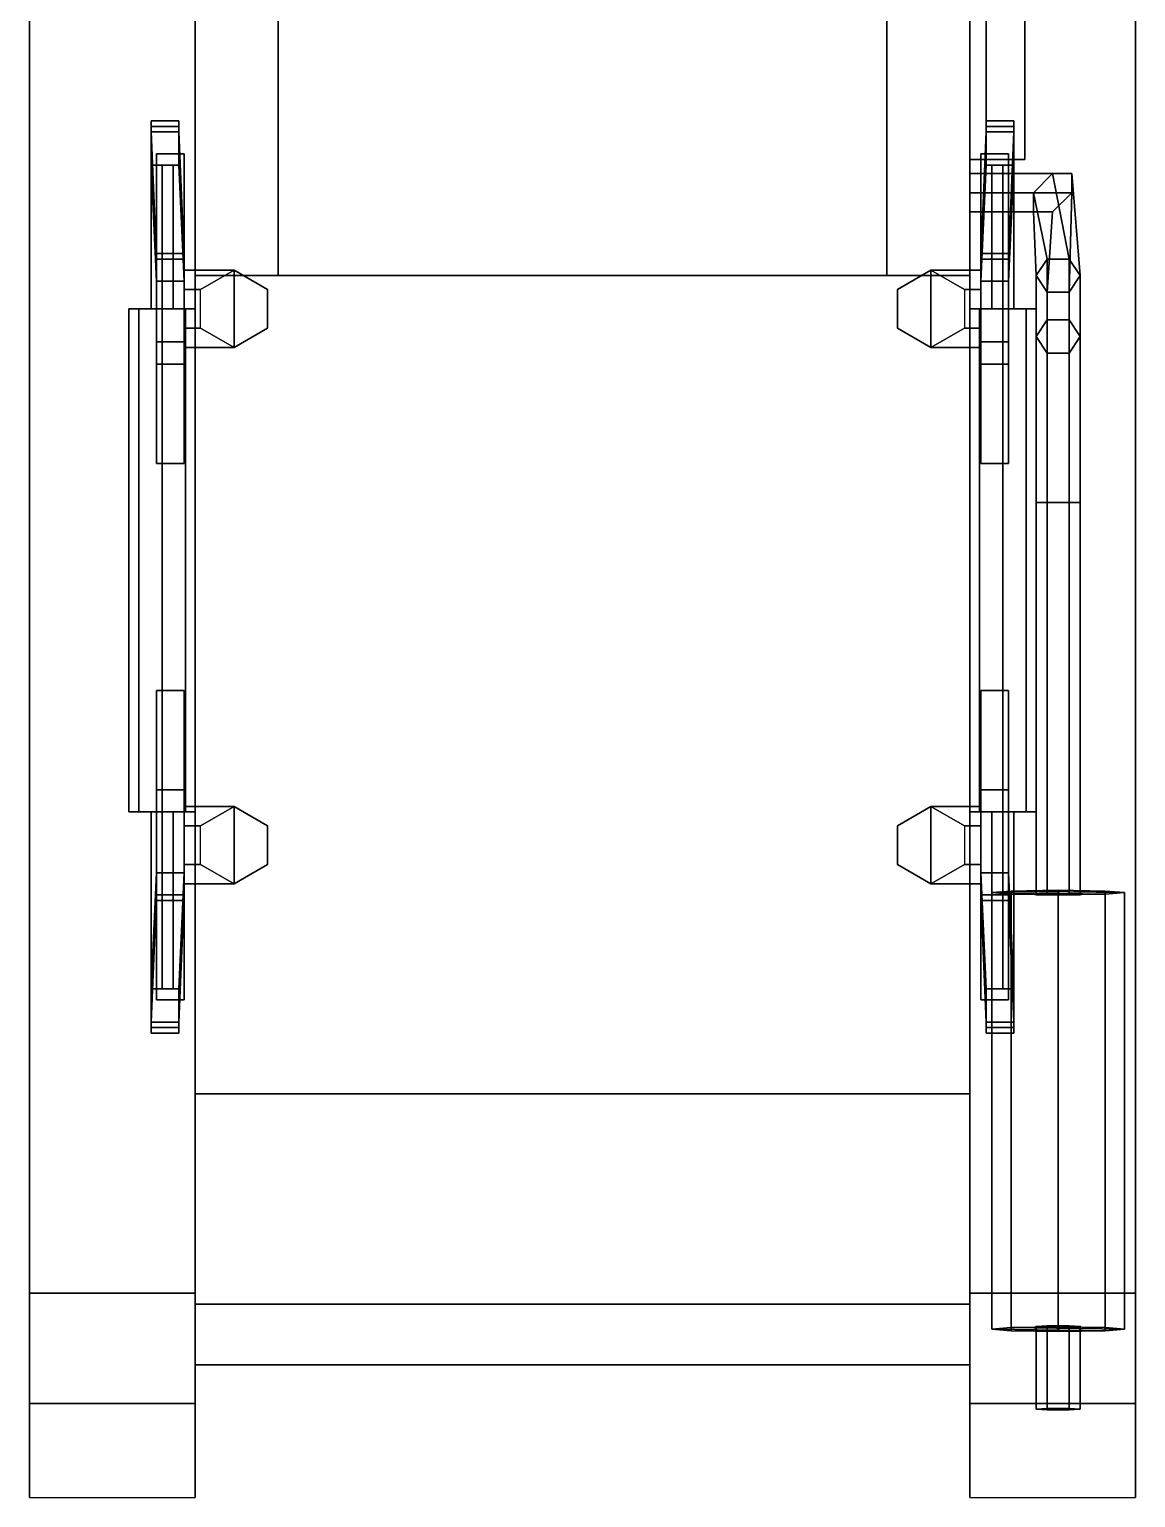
# Model space of a CAD drawing. Extents: x -1 to 1, y -2.73 to 2.73.
# Drawn here: x -1 to 1, y -2.73 to -0.075 of the extents above; entities that cross this region are included whole.
import ezdxf

# ---------------------------------------------------------------- set-up
doc = ezdxf.new("R2010")
doc.units = 0
doc.layers.get('0').update_dxf_attribs({"linetype": 'CONTINUOUS'})

msp = doc.modelspace()

# ---------------------------------------------------------------- linework, layer by layer
for points in [[(-0.7, 2.57, 0.87), (-0.7, -2.49, 0.72), (-0.7, -2.49, 1.11), (-0.7, 2.61, 1.11)], [(0.7, -2.49, 1.11), (0.7, -2.49, 0.72), (0.7, 2.57, 0.87), (0.7, 2.61, 1.11)], [(-0.7, 1.91, 0.49), (-0.7, -2, 0.49), (-0.7, -2.49, 0.72), (-0.7, 2.57, 0.87)], [(0.7, -2.49, 0.72), (0.7, -2, 0.49), (0.7, 1.91, 0.49), (0.7, 2.57, 0.87)], [(-1, 2.49, 1.27), (-1, -2.36, 1.12), (-1, -2.36, 1.17), (-1, 2.49, 1.32)], [(-1, 2.49, 1.32), (-1, -2.36, 1.17), (-0.7, -2.36, 1.17), (-0.7, 2.49, 1.32)], [(0.7, 2.49, 1.32), (0.7, -2.36, 1.17), (1, -2.36, 1.17), (1, 2.49, 1.32)], [(1, 2.49, 1.32), (1, -2.36, 1.17), (1, -2.36, 1.12), (1, 2.49, 1.27)], [(0.7, 1.91, 0.49), (0.7, -2, 0.49), (-0.7, -2, 0.49), (-0.7, 1.91, 0.49)], [(-0.7, 1.05, 1.11), (-0.7, -0.52, 1.11), (-0.7, -0.52, 2.07), (-0.7, 0.92, 2.07)], [(0.7, 0.78, 1.27), (0.7, -0.31, 1.27), (0.7, -0.52, 1.11), (0.7, 1.05, 1.11)], [(-0.7, 0.92, 2.07), (-0.7, -0.52, 2.07), (-0.55, -0.52, 2.1), (-0.55, 0.92, 2.1)], [(-0.55, 0.92, 2.1), (-0.55, -0.52, 2.1), (0.55, -0.52, 2.1), (0.55, 0.92, 2.1)], [(0.55, 0.92, 2.1), (0.55, -0.52, 2.1), (0.7, -0.52, 2.07), (0.7, 0.92, 2.07)], [(0.7, -0.52, 2.07), (0.7, -0.31, 1.8), (0.7, 0.78, 1.8), (0.7, 0.92, 2.07)], [(0.8, 0.78, 1.27), (0.8, -0.31, 1.27), (0.7, -0.31, 1.27), (0.7, 0.78, 1.27)], [(0.7, 0.78, 1.8), (0.7, -0.31, 1.8), (0.73, -0.31, 1.8), (0.73, 0.78, 1.8)], [(0.73, -0.31, 1.8), (0.8, -0.31, 1.44), (0.8, 0.78, 1.44), (0.73, 0.78, 1.8)], [(0.8, -0.31, 1.44), (0.8, -0.31, 1.27), (0.8, 0.78, 1.27), (0.8, 0.78, 1.44)], [(-0.73, -0.24, 0.78), (-0.73, -0.26, 0.7), (-0.78, -0.26, 0.7), (-0.78, -0.24, 0.78)], [(-0.78, -0.26, 0.7), (-0.78, -0.32, 0.7), (-0.78, -0.32, 0.81), (-0.78, -0.24, 0.78)], [(-0.73, -0.25, 0.81), (-0.73, -0.24, 0.78), (-0.78, -0.24, 0.78), (-0.78, -0.25, 0.81)], [(-0.78, -0.24, 0.78), (-0.78, -0.32, 0.81), (-0.78, -0.32, 0.81), (-0.78, -0.25, 0.81)], [(-0.78, -0.25, 0.81), (-0.78, -0.32, 0.81), (-0.73, -0.32, 0.81), (-0.73, -0.25, 0.81)], [(-0.77, -0.49, 0.49), (-0.77, -0.53, 0.51), (-0.78, -0.32, 0.7), (-0.78, -0.26, 0.7)], [(-0.73, -0.26, 0.7), (-0.72, -0.49, 0.49), (-0.77, -0.49, 0.49), (-0.78, -0.26, 0.7)], [(-0.73, -0.32, 0.81), (-0.73, -0.32, 0.7), (-0.73, -0.26, 0.7), (-0.73, -0.24, 0.78)], [(-0.73, -0.32, 0.81), (-0.73, -0.32, 0.81), (-0.73, -0.24, 0.78), (-0.73, -0.25, 0.81)], [(-0.73, -0.32, 0.7), (-0.72, -0.53, 0.51), (-0.72, -0.49, 0.49), (-0.73, -0.26, 0.7)], [(0.72, -0.49, 0.49), (0.72, -0.53, 0.51), (0.73, -0.32, 0.7), (0.73, -0.26, 0.7)], [(0.78, -0.26, 0.7), (0.77, -0.49, 0.49), (0.72, -0.49, 0.49), (0.73, -0.26, 0.7)], [(0.73, -0.26, 0.7), (0.73, -0.32, 0.7), (0.73, -0.32, 0.81), (0.73, -0.24, 0.78)], [(0.78, -0.24, 0.78), (0.78, -0.26, 0.7), (0.73, -0.26, 0.7), (0.73, -0.24, 0.78)], [(0.73, -0.24, 0.78), (0.73, -0.32, 0.81), (0.73, -0.32, 0.81), (0.73, -0.25, 0.81)], [(0.78, -0.25, 0.81), (0.78, -0.24, 0.78), (0.73, -0.24, 0.78), (0.73, -0.25, 0.81)], [(0.73, -0.25, 0.81), (0.73, -0.32, 0.81), (0.78, -0.32, 0.81), (0.78, -0.25, 0.81)], [(0.78, -0.32, 0.7), (0.77, -0.53, 0.51), (0.77, -0.49, 0.49), (0.78, -0.26, 0.7)], [(0.78, -0.32, 0.81), (0.78, -0.32, 0.7), (0.78, -0.26, 0.7), (0.78, -0.24, 0.78)], [(0.78, -0.32, 0.81), (0.78, -0.32, 0.81), (0.78, -0.24, 0.78), (0.78, -0.25, 0.81)], [(-0.77, -0.3, 0.27), (-0.77, -0.3, 0.21), (-0.77, -0.48, 0.28), (-0.77, -0.48, 0.42)], [(-0.72, -0.48, 0.42), (-0.72, -0.3, 0.27), (-0.77, -0.3, 0.27), (-0.77, -0.48, 0.42)], [(-0.72, -0.3, 0.27), (-0.72, -0.3, 0.21), (-0.77, -0.3, 0.21), (-0.77, -0.3, 0.27)], [(-0.77, -0.48, 0.28), (-0.77, -0.3, 0.21), (-0.72, -0.3, 0.21), (-0.72, -0.48, 0.28)], [(-0.72, -0.48, 0.28), (-0.72, -0.3, 0.21), (-0.72, -0.3, 0.27), (-0.72, -0.48, 0.42)], [(0.7, -0.31, 1.27), (0.7, -0.31, 1.27), (0.8, -0.31, 1.27), (0.8, -0.31, 1.44)], [(0.7, -0.31, 1.8), (0.7, -0.31, 1.27), (0.8, -0.31, 1.44), (0.73, -0.31, 1.8)], [(0.7, -0.52, 2.07), (0.7, -0.52, 1.11), (0.7, -0.31, 1.27), (0.7, -0.31, 1.8)], [(0.77, -0.48, 0.42), (0.77, -0.3, 0.27), (0.72, -0.3, 0.27), (0.72, -0.48, 0.42)], [(0.72, -0.3, 0.27), (0.72, -0.3, 0.21), (0.72, -0.48, 0.28), (0.72, -0.48, 0.42)], [(0.72, -0.48, 0.28), (0.72, -0.3, 0.21), (0.77, -0.3, 0.21), (0.77, -0.48, 0.28)], [(0.77, -0.3, 0.27), (0.77, -0.3, 0.21), (0.72, -0.3, 0.21), (0.72, -0.3, 0.27)], [(0.77, -0.48, 0.28), (0.77, -0.3, 0.21), (0.77, -0.3, 0.27), (0.77, -0.48, 0.42)], [(-0.78, -0.32, 0.7), (-0.77, -0.53, 0.51), (-0.72, -0.53, 0.51), (-0.73, -0.32, 0.7)], [(-0.76, -0.58, 0.76), (-0.78, -0.58, 0.78), (-0.78, -0.32, 0.78), (-0.76, -0.32, 0.76)], [(-0.78, -0.32, 0.81), (-0.78, -0.32, 0.7), (-0.73, -0.32, 0.7), (-0.73, -0.32, 0.81)], [(-0.78, -0.58, 0.78), (-0.76, -0.58, 0.8), (-0.76, -0.32, 0.8), (-0.78, -0.32, 0.78)], [(-0.74, -0.58, 0.78), (-0.76, -0.58, 0.76), (-0.76, -0.32, 0.76), (-0.74, -0.32, 0.78)], [(-0.76, -0.58, 0.8), (-0.74, -0.58, 0.78), (-0.74, -0.32, 0.78), (-0.76, -0.32, 0.8)], [(0.7, -0.3354, 1.95), (0.7, -0.3354, 1.99), (0.8846, -0.3354, 1.99), (0.85, -0.3354, 1.95)], [(0.7, -0.3354, 1.99), (0.7, -0.37, 2.01), (0.8846, -0.37, 2.01), (0.8846, -0.3354, 1.99)], [(0.7, -0.37, 1.93), (0.7, -0.3354, 1.95), (0.85, -0.3354, 1.95), (0.8154, -0.37, 1.93)], [(0.73, -0.32, 0.7), (0.72, -0.53, 0.51), (0.77, -0.53, 0.51), (0.78, -0.32, 0.7)], [(0.73, -0.32, 0.81), (0.73, -0.32, 0.7), (0.78, -0.32, 0.7), (0.78, -0.32, 0.81)], [(0.74, -0.32, 0.78), (0.76, -0.32, 0.76), (0.76, -0.58, 0.76), (0.74, -0.58, 0.78)], [(0.76, -0.32, 0.8), (0.74, -0.32, 0.78), (0.74, -0.58, 0.78), (0.76, -0.58, 0.8)], [(0.76, -0.32, 0.76), (0.78, -0.32, 0.78), (0.78, -0.58, 0.78), (0.76, -0.58, 0.76)], [(0.78, -0.32, 0.78), (0.76, -0.32, 0.8), (0.76, -0.58, 0.8), (0.78, -0.58, 0.78)], [(0.88, -0.49, 1.6332), (0.84, -0.49, 1.6332), (0.8154, -0.37, 1.93), (0.85, -0.3354, 1.95)], [(0.9, -0.52, 1.6505), (0.88, -0.49, 1.6332), (0.85, -0.3354, 1.95), (0.8846, -0.3354, 1.99)], [(0.88, -0.55, 1.6678), (0.9, -0.52, 1.6505), (0.8846, -0.3354, 1.99), (0.8846, -0.37, 2.01)], [(0.7, -0.37, 2.01), (0.7, -0.4046, 1.99), (0.85, -0.4046, 1.99), (0.8846, -0.37, 2.01)], [(0.7, -0.4046, 1.95), (0.7, -0.37, 1.93), (0.8154, -0.37, 1.93), (0.8154, -0.4046, 1.95)], [(0.84, -0.49, 1.6332), (0.82, -0.52, 1.6505), (0.8154, -0.4046, 1.95), (0.8154, -0.37, 1.93)], [(0.84, -0.55, 1.6678), (0.88, -0.55, 1.6678), (0.8846, -0.37, 2.01), (0.85, -0.4046, 1.99)], [(0.7, -0.4046, 1.99), (0.7, -0.4046, 1.95), (0.8154, -0.4046, 1.95), (0.85, -0.4046, 1.99)], [(0.82, -0.52, 1.6505), (0.84, -0.55, 1.6678), (0.85, -0.4046, 1.99), (0.8154, -0.4046, 1.95)], [(-0.77, -0.48, 0.28), (-0.77, -0.68, 0.28), (-0.77, -0.68, 0.42), (-0.77, -0.48, 0.42)], [(-0.72, -0.48, 0.28), (-0.72, -0.68, 0.28), (-0.77, -0.68, 0.28), (-0.77, -0.48, 0.28)], [(-0.77, -0.48, 0.42), (-0.77, -0.64, 0.42), (-0.77, -0.53, 0.51), (-0.77, -0.49, 0.49)], [(-0.72, -0.49, 0.49), (-0.72, -0.48, 0.42), (-0.77, -0.48, 0.42), (-0.77, -0.49, 0.49)], [(-0.72, -0.68, 0.42), (-0.72, -0.68, 0.28), (-0.72, -0.48, 0.28), (-0.72, -0.48, 0.42)], [(-0.72, -0.53, 0.51), (-0.72, -0.64, 0.42), (-0.72, -0.48, 0.42), (-0.72, -0.49, 0.49)], [(0.72, -0.48, 0.28), (0.72, -0.68, 0.28), (0.72, -0.68, 0.42), (0.72, -0.48, 0.42)], [(0.77, -0.48, 0.28), (0.77, -0.68, 0.28), (0.72, -0.68, 0.28), (0.72, -0.48, 0.28)], [(0.77, -0.49, 0.49), (0.77, -0.48, 0.42), (0.72, -0.48, 0.42), (0.72, -0.49, 0.49)], [(0.72, -0.48, 0.42), (0.72, -0.64, 0.42), (0.72, -0.53, 0.51), (0.72, -0.49, 0.49)], [(0.77, -0.68, 0.42), (0.77, -0.68, 0.28), (0.77, -0.48, 0.28), (0.77, -0.48, 0.42)], [(0.77, -0.53, 0.51), (0.77, -0.64, 0.42), (0.77, -0.48, 0.42), (0.77, -0.49, 0.49)], [(0.82, -0.52, 1.6505), (0.84, -0.49, 1.6332), (0.84, -0.6, 1.4427), (0.82, -0.63, 1.46)], [(0.84, -0.49, 1.6332), (0.88, -0.49, 1.6332), (0.88, -0.6, 1.4427), (0.84, -0.6, 1.4427)], [(0.88, -0.49, 1.6332), (0.9, -0.52, 1.6505), (0.9, -0.63, 1.46), (0.88, -0.6, 1.4427)], [(-0.77, -0.53, 0.51), (-0.77, -0.64, 0.42), (-0.72, -0.64, 0.42), (-0.72, -0.53, 0.51)], [(-0.6906, -0.545, 0.4106), (-0.63, -0.51, 0.35), (-0.72, -0.51, 0.35), (-0.72, -0.545, 0.4106)], [(-0.63, -0.51, 0.35), (-0.6906, -0.545, 0.2894), (-0.72, -0.545, 0.2894), (-0.72, -0.51, 0.35)], [(-0.7, -0.52, 1.11), (-0.7, -2.49, 1.11), (-0.7, -2.38, 1.4), (-0.7, -0.52, 1.4)], [(-0.7, -0.52, 1.4), (-0.7, -2.38, 1.4), (0.7, -2.38, 1.4), (0.7, -0.52, 1.4)], [(-0.55, -0.52, 2.1), (-0.7, -0.52, 2.07), (0.7, -0.52, 2.07), (0.55, -0.52, 2.1)], [(-0.7, -0.52, 2.07), (-0.7, -0.52, 1.4), (0.7, -0.52, 1.4), (0.7, -0.52, 2.07)], [(-0.6906, -0.545, 0.49), (-0.63, -0.51, 0.49), (-0.63, -0.51, 0.35), (-0.6906, -0.545, 0.41)], [(-0.63, -0.51, 0.35), (-0.63, -0.65, 0.35), (-0.6906, -0.615, 0.2894), (-0.6906, -0.545, 0.2894)], [(-0.63, -0.51, 0.49), (-0.5694, -0.545, 0.49), (-0.5694, -0.545, 0.4106), (-0.63, -0.51, 0.35)], [(-0.5694, -0.545, 0.4106), (-0.5694, -0.615, 0.4106), (-0.63, -0.65, 0.35), (-0.63, -0.51, 0.35)], [(0.5694, -0.545, 0.49), (0.63, -0.51, 0.49), (0.63, -0.51, 0.35), (0.5694, -0.545, 0.4106)], [(0.5694, -0.615, 0.4106), (0.5694, -0.545, 0.4106), (0.63, -0.51, 0.35), (0.63, -0.65, 0.35)], [(0.63, -0.51, 0.35), (0.6906, -0.545, 0.4106), (0.72, -0.545, 0.4106), (0.72, -0.51, 0.35)], [(0.63, -0.51, 0.49), (0.6906, -0.545, 0.49), (0.6906, -0.545, 0.41), (0.63, -0.51, 0.35)], [(0.63, -0.65, 0.35), (0.63, -0.51, 0.35), (0.6906, -0.545, 0.2894), (0.6906, -0.615, 0.2894)], [(0.6906, -0.545, 0.2894), (0.63, -0.51, 0.35), (0.72, -0.51, 0.35), (0.72, -0.545, 0.2894)], [(0.7, -2.38, 1.4), (0.7, -2.49, 1.11), (0.7, -0.52, 1.11), (0.7, -0.52, 1.4)], [(0.72, -0.53, 0.51), (0.72, -0.64, 0.42), (0.77, -0.64, 0.42), (0.77, -0.53, 0.51)], [(0.84, -0.55, 1.6678), (0.82, -0.52, 1.6505), (0.82, -0.63, 1.46), (0.84, -0.66, 1.4773)], [(0.9, -0.52, 1.6505), (0.88, -0.55, 1.6678), (0.88, -0.66, 1.4773), (0.9, -0.63, 1.46)], [(-0.5694, -0.545, 0.49), (-0.5694, -0.615, 0.49), (-0.5694, -0.615, 0.4106), (-0.5694, -0.545, 0.4106)], [(0.5694, -0.615, 0.49), (0.5694, -0.545, 0.49), (0.5694, -0.545, 0.4106), (0.5694, -0.615, 0.4106)], [(0.88, -0.55, 1.6678), (0.84, -0.55, 1.6678), (0.84, -0.66, 1.4773), (0.88, -0.66, 1.4773)], [(-0.82, -0.58, 0.78), (-0.8024, -0.58, 0.7376), (-0.8024, -1.49, 0.7376), (-0.82, -1.49, 0.78)], [(-0.7, -0.58, 0.78), (-0.8024, -0.58, 0.7376), (-0.82, -0.58, 0.78), (-0.7176, -0.58, 0.8224)], [(-0.8024, -0.58, 0.8224), (-0.82, -0.58, 0.78), (-0.82, -1.49, 0.78), (-0.8024, -1.49, 0.8224)], [(-0.7176, -0.58, 0.8224), (-0.82, -0.58, 0.78), (-0.8024, -0.58, 0.8224), (-0.76, -0.58, 0.84)], [(-0.7176, -0.58, 0.7376), (-0.76, -0.58, 0.72), (-0.8024, -0.58, 0.7376), (-0.7, -0.58, 0.78)], [(-0.8024, -0.58, 0.7376), (-0.76, -0.58, 0.72), (-0.76, -1.49, 0.72), (-0.8024, -1.49, 0.7376)], [(-0.76, -0.58, 0.84), (-0.8024, -0.58, 0.8224), (-0.8024, -1.49, 0.8224), (-0.76, -1.49, 0.84)], [(-0.76, -0.58, 0.72), (-0.7176, -0.58, 0.7376), (-0.7176, -1.49, 0.7376), (-0.76, -1.49, 0.72)], [(-0.7176, -0.58, 0.8224), (-0.76, -0.58, 0.84), (-0.76, -1.49, 0.84), (-0.7176, -1.49, 0.8224)], [(-0.7176, -0.58, 0.7376), (-0.7, -0.58, 0.78), (-0.7, -1.49, 0.78), (-0.7176, -1.49, 0.7376)], [(-0.7, -0.58, 0.78), (-0.7176, -0.58, 0.8224), (-0.7176, -1.49, 0.8224), (-0.7, -1.49, 0.78)], [(0.82, -0.58, 0.78), (0.7176, -0.58, 0.7376), (0.7, -0.58, 0.78), (0.8024, -0.58, 0.8224)], [(0.7176, -1.49, 0.7376), (0.7, -1.49, 0.78), (0.7, -0.58, 0.78), (0.7176, -0.58, 0.7376)], [(0.8024, -0.58, 0.8224), (0.7, -0.58, 0.78), (0.7176, -0.58, 0.8224), (0.76, -0.58, 0.84)], [(0.7, -1.49, 0.78), (0.7176, -1.49, 0.8224), (0.7176, -0.58, 0.8224), (0.7, -0.58, 0.78)], [(0.8024, -0.58, 0.7376), (0.76, -0.58, 0.72), (0.7176, -0.58, 0.7376), (0.82, -0.58, 0.78)], [(0.76, -1.49, 0.72), (0.7176, -1.49, 0.7376), (0.7176, -0.58, 0.7376), (0.76, -0.58, 0.72)], [(0.7176, -1.49, 0.8224), (0.76, -1.49, 0.84), (0.76, -0.58, 0.84), (0.7176, -0.58, 0.8224)], [(0.8024, -1.49, 0.7376), (0.76, -1.49, 0.72), (0.76, -0.58, 0.72), (0.8024, -0.58, 0.7376)], [(0.76, -1.49, 0.84), (0.8024, -1.49, 0.8224), (0.8024, -0.58, 0.8224), (0.76, -0.58, 0.84)], [(0.82, -1.49, 0.78), (0.8024, -1.49, 0.7376), (0.8024, -0.58, 0.7376), (0.82, -0.58, 0.78)], [(0.8024, -1.49, 0.8224), (0.82, -1.49, 0.78), (0.82, -0.58, 0.78), (0.8024, -0.58, 0.8224)], [(0.82, -0.63, 1.46), (0.84, -0.6, 1.4427), (0.84, -0.93, 1.3554), (0.82, -0.93, 1.39)], [(0.84, -0.6, 1.4427), (0.88, -0.6, 1.4427), (0.88, -0.93, 1.3554), (0.84, -0.93, 1.3554)], [(0.88, -0.6, 1.4427), (0.9, -0.63, 1.46), (0.9, -0.93, 1.39), (0.88, -0.93, 1.3554)], [(-0.63, -0.65, 0.35), (-0.6906, -0.615, 0.4106), (-0.72, -0.615, 0.4106), (-0.72, -0.65, 0.35)], [(-0.6906, -0.615, 0.2894), (-0.63, -0.65, 0.35), (-0.72, -0.65, 0.35), (-0.72, -0.615, 0.2894)], [(-0.63, -0.65, 0.49), (-0.6906, -0.615, 0.49), (-0.6906, -0.615, 0.41), (-0.63, -0.65, 0.35)], [(-0.5694, -0.615, 0.49), (-0.63, -0.65, 0.49), (-0.63, -0.65, 0.35), (-0.5694, -0.615, 0.4106)], [(0.63, -0.65, 0.49), (0.5694, -0.615, 0.49), (0.5694, -0.615, 0.4106), (0.63, -0.65, 0.35)], [(0.6906, -0.615, 0.4106), (0.63, -0.65, 0.35), (0.72, -0.65, 0.35), (0.72, -0.615, 0.4106)], [(0.6906, -0.615, 0.49), (0.63, -0.65, 0.49), (0.63, -0.65, 0.35), (0.6906, -0.615, 0.41)], [(0.63, -0.65, 0.35), (0.6906, -0.615, 0.2894), (0.72, -0.615, 0.2894), (0.72, -0.65, 0.35)], [(0.84, -0.66, 1.4773), (0.82, -0.63, 1.46), (0.82, -0.93, 1.39), (0.84, -0.93, 1.4246)], [(0.9, -0.63, 1.46), (0.88, -0.66, 1.4773), (0.88, -0.93, 1.4246), (0.9, -0.93, 1.39)], [(-0.77, -0.64, 0.42), (-0.77, -0.68, 0.42), (-0.72, -0.68, 0.42), (-0.72, -0.64, 0.42)], [(0.72, -0.64, 0.42), (0.72, -0.68, 0.42), (0.77, -0.68, 0.42), (0.77, -0.64, 0.42)], [(0.88, -0.66, 1.4773), (0.84, -0.66, 1.4773), (0.84, -0.93, 1.4246), (0.88, -0.93, 1.4246)], [(-0.77, -0.68, 0.42), (-0.77, -0.86, 0.27), (-0.72, -0.86, 0.27), (-0.72, -0.68, 0.42)], [(-0.77, -0.68, 0.28), (-0.77, -0.86, 0.21), (-0.77, -0.86, 0.27), (-0.77, -0.68, 0.42)], [(-0.72, -0.68, 0.28), (-0.72, -0.86, 0.21), (-0.77, -0.86, 0.21), (-0.77, -0.68, 0.28)], [(-0.72, -0.86, 0.27), (-0.72, -0.86, 0.21), (-0.72, -0.68, 0.28), (-0.72, -0.68, 0.42)], [(0.72, -0.68, 0.28), (0.72, -0.86, 0.21), (0.72, -0.86, 0.27), (0.72, -0.68, 0.42)], [(0.72, -0.68, 0.42), (0.72, -0.86, 0.27), (0.77, -0.86, 0.27), (0.77, -0.68, 0.42)], [(0.77, -0.68, 0.28), (0.77, -0.86, 0.21), (0.72, -0.86, 0.21), (0.72, -0.68, 0.28)], [(0.77, -0.86, 0.27), (0.77, -0.86, 0.21), (0.77, -0.68, 0.28), (0.77, -0.68, 0.42)], [(-0.77, -0.86, 0.27), (-0.77, -0.86, 0.21), (-0.72, -0.86, 0.21), (-0.72, -0.86, 0.27)], [(0.72, -0.86, 0.27), (0.72, -0.86, 0.21), (0.77, -0.86, 0.21), (0.77, -0.86, 0.27)], [(0.84, -0.93, 1.4246), (0.82, -0.93, 1.39), (0.82, -1.64, 1.39), (0.84, -1.64, 1.4246)], [(0.82, -0.93, 1.39), (0.84, -0.93, 1.3554), (0.84, -1.64, 1.3554), (0.82, -1.64, 1.39)], [(0.88, -0.93, 1.4246), (0.84, -0.93, 1.4246), (0.84, -1.64, 1.4246), (0.88, -1.64, 1.4246)], [(0.84, -0.93, 1.3554), (0.88, -0.93, 1.3554), (0.88, -1.64, 1.3554), (0.84, -1.64, 1.3554)], [(0.9, -0.93, 1.39), (0.88, -0.93, 1.4246), (0.88, -1.64, 1.4246), (0.9, -1.64, 1.39)], [(0.88, -0.93, 1.3554), (0.9, -0.93, 1.39), (0.9, -1.64, 1.39), (0.88, -1.64, 1.3554)], [(-0.77, -1.27, 0.27), (-0.77, -1.27, 0.21), (-0.77, -1.45, 0.28), (-0.77, -1.45, 0.42)], [(-0.72, -1.45, 0.42), (-0.72, -1.27, 0.27), (-0.77, -1.27, 0.27), (-0.77, -1.45, 0.42)], [(-0.72, -1.27, 0.27), (-0.72, -1.27, 0.21), (-0.77, -1.27, 0.21), (-0.77, -1.27, 0.27)], [(-0.77, -1.45, 0.28), (-0.77, -1.27, 0.21), (-0.72, -1.27, 0.21), (-0.72, -1.45, 0.28)], [(-0.72, -1.45, 0.28), (-0.72, -1.27, 0.21), (-0.72, -1.27, 0.27), (-0.72, -1.45, 0.42)], [(0.77, -1.45, 0.42), (0.77, -1.27, 0.27), (0.72, -1.27, 0.27), (0.72, -1.45, 0.42)], [(0.72, -1.27, 0.27), (0.72, -1.27, 0.21), (0.72, -1.45, 0.28), (0.72, -1.45, 0.42)], [(0.72, -1.45, 0.28), (0.72, -1.27, 0.21), (0.77, -1.27, 0.21), (0.77, -1.45, 0.28)], [(0.77, -1.27, 0.27), (0.77, -1.27, 0.21), (0.72, -1.27, 0.21), (0.72, -1.27, 0.27)], [(0.77, -1.45, 0.28), (0.77, -1.27, 0.21), (0.77, -1.27, 0.27), (0.77, -1.45, 0.42)], [(-0.77, -1.45, 0.42), (-0.77, -1.45, 0.28), (-0.77, -1.65, 0.28), (-0.77, -1.65, 0.42)], [(-0.77, -1.65, 0.28), (-0.77, -1.45, 0.28), (-0.72, -1.45, 0.28), (-0.72, -1.65, 0.28)], [(-0.72, -1.49, 0.42), (-0.72, -1.45, 0.42), (-0.77, -1.45, 0.42), (-0.77, -1.49, 0.42)], [(-0.72, -1.65, 0.28), (-0.72, -1.45, 0.28), (-0.72, -1.45, 0.42), (-0.72, -1.65, 0.42)], [(0.72, -1.45, 0.42), (0.72, -1.45, 0.28), (0.72, -1.65, 0.28), (0.72, -1.65, 0.42)], [(0.72, -1.65, 0.28), (0.72, -1.45, 0.28), (0.77, -1.45, 0.28), (0.77, -1.65, 0.28)], [(0.77, -1.49, 0.42), (0.77, -1.45, 0.42), (0.72, -1.45, 0.42), (0.72, -1.49, 0.42)], [(0.77, -1.65, 0.28), (0.77, -1.45, 0.28), (0.77, -1.45, 0.42), (0.77, -1.65, 0.42)], [(-0.6906, -1.515, 0.4106), (-0.63, -1.48, 0.35), (-0.72, -1.48, 0.35), (-0.72, -1.515, 0.4106)], [(-0.63, -1.48, 0.35), (-0.6906, -1.515, 0.2894), (-0.72, -1.515, 0.2894), (-0.72, -1.48, 0.35)], [(-0.6906, -1.515, 0.49), (-0.63, -1.48, 0.49), (-0.63, -1.48, 0.35), (-0.6906, -1.515, 0.41)], [(-0.63, -1.48, 0.35), (-0.63, -1.62, 0.35), (-0.6906, -1.585, 0.2894), (-0.6906, -1.515, 0.2894)], [(-0.5694, -1.515, 0.4106), (-0.5694, -1.585, 0.4106), (-0.63, -1.62, 0.35), (-0.63, -1.48, 0.35)], [(-0.63, -1.48, 0.49), (-0.5694, -1.515, 0.49), (-0.5694, -1.515, 0.4106), (-0.63, -1.48, 0.35)], [(0.5694, -1.585, 0.4106), (0.5694, -1.515, 0.4106), (0.63, -1.48, 0.35), (0.63, -1.62, 0.35)], [(0.5694, -1.515, 0.49), (0.63, -1.48, 0.49), (0.63, -1.48, 0.35), (0.5694, -1.515, 0.4106)], [(0.63, -1.48, 0.49), (0.6906, -1.515, 0.49), (0.6906, -1.515, 0.41), (0.63, -1.48, 0.35)], [(0.63, -1.48, 0.35), (0.6906, -1.515, 0.4106), (0.72, -1.515, 0.4106), (0.72, -1.48, 0.35)], [(0.63, -1.62, 0.35), (0.63, -1.48, 0.35), (0.6906, -1.515, 0.2894), (0.6906, -1.585, 0.2894)], [(0.6906, -1.515, 0.2894), (0.63, -1.48, 0.35), (0.72, -1.48, 0.35), (0.72, -1.515, 0.2894)], [(-0.8024, -1.49, 0.7376), (-0.76, -1.49, 0.72), (-0.7176, -1.49, 0.7376), (-0.82, -1.49, 0.78)], [(-0.82, -1.49, 0.78), (-0.7176, -1.49, 0.7376), (-0.7, -1.49, 0.78), (-0.8024, -1.49, 0.8224)], [(-0.8024, -1.49, 0.8224), (-0.7, -1.49, 0.78), (-0.7176, -1.49, 0.8224), (-0.76, -1.49, 0.84)], [(-0.78, -1.49, 0.78), (-0.76, -1.49, 0.76), (-0.76, -1.81, 0.76), (-0.78, -1.81, 0.78)], [(-0.76, -1.49, 0.8), (-0.78, -1.49, 0.78), (-0.78, -1.81, 0.78), (-0.76, -1.81, 0.8)], [(-0.72, -1.6, 0.51), (-0.72, -1.49, 0.42), (-0.77, -1.49, 0.42), (-0.77, -1.6, 0.51)], [(-0.77, -1.6, 0.51), (-0.77, -1.49, 0.42), (-0.77, -1.65, 0.42), (-0.77, -1.64, 0.49)], [(-0.76, -1.49, 0.76), (-0.74, -1.49, 0.78), (-0.74, -1.81, 0.78), (-0.76, -1.81, 0.76)], [(-0.74, -1.49, 0.78), (-0.76, -1.49, 0.8), (-0.76, -1.81, 0.8), (-0.74, -1.81, 0.78)], [(-0.72, -1.65, 0.42), (-0.72, -1.49, 0.42), (-0.72, -1.6, 0.51), (-0.72, -1.64, 0.49)], [(0.7176, -1.49, 0.7376), (0.76, -1.49, 0.72), (0.8024, -1.49, 0.7376), (0.7, -1.49, 0.78)], [(0.7, -1.49, 0.78), (0.8024, -1.49, 0.7376), (0.82, -1.49, 0.78), (0.7176, -1.49, 0.8224)], [(0.7176, -1.49, 0.8224), (0.82, -1.49, 0.78), (0.8024, -1.49, 0.8224), (0.76, -1.49, 0.84)], [(0.72, -1.6, 0.51), (0.72, -1.49, 0.42), (0.72, -1.65, 0.42), (0.72, -1.64, 0.49)], [(0.77, -1.6, 0.51), (0.77, -1.49, 0.42), (0.72, -1.49, 0.42), (0.72, -1.6, 0.51)], [(0.76, -1.81, 0.76), (0.74, -1.81, 0.78), (0.74, -1.49, 0.78), (0.76, -1.49, 0.76)], [(0.74, -1.81, 0.78), (0.76, -1.81, 0.8), (0.76, -1.49, 0.8), (0.74, -1.49, 0.78)], [(0.78, -1.81, 0.78), (0.76, -1.81, 0.76), (0.76, -1.49, 0.76), (0.78, -1.49, 0.78)], [(0.76, -1.81, 0.8), (0.78, -1.81, 0.78), (0.78, -1.49, 0.78), (0.76, -1.49, 0.8)], [(0.77, -1.65, 0.42), (0.77, -1.49, 0.42), (0.77, -1.6, 0.51), (0.77, -1.64, 0.49)], [(-0.5694, -1.515, 0.49), (-0.5694, -1.585, 0.49), (-0.5694, -1.585, 0.4106), (-0.5694, -1.515, 0.4106)], [(0.5694, -1.585, 0.49), (0.5694, -1.515, 0.49), (0.5694, -1.515, 0.4106), (0.5694, -1.585, 0.4106)], [(-0.63, -1.62, 0.35), (-0.6906, -1.585, 0.4106), (-0.72, -1.585, 0.4106), (-0.72, -1.62, 0.35)], [(-0.6906, -1.585, 0.2894), (-0.63, -1.62, 0.35), (-0.72, -1.62, 0.35), (-0.72, -1.585, 0.2894)], [(-0.63, -1.62, 0.49), (-0.6906, -1.585, 0.49), (-0.6906, -1.585, 0.41), (-0.63, -1.62, 0.35)], [(-0.5694, -1.585, 0.49), (-0.63, -1.62, 0.49), (-0.63, -1.62, 0.35), (-0.5694, -1.585, 0.4106)], [(0.63, -1.62, 0.49), (0.5694, -1.585, 0.49), (0.5694, -1.585, 0.4106), (0.63, -1.62, 0.35)], [(0.6906, -1.585, 0.49), (0.63, -1.62, 0.49), (0.63, -1.62, 0.35), (0.6906, -1.585, 0.41)], [(0.6906, -1.585, 0.4106), (0.63, -1.62, 0.35), (0.72, -1.62, 0.35), (0.72, -1.585, 0.4106)], [(0.63, -1.62, 0.35), (0.6906, -1.585, 0.2894), (0.72, -1.585, 0.2894), (0.72, -1.62, 0.35)], [(-0.73, -1.81, 0.7), (-0.72, -1.6, 0.51), (-0.77, -1.6, 0.51), (-0.78, -1.81, 0.7)], [(-0.78, -1.81, 0.7), (-0.77, -1.6, 0.51), (-0.77, -1.64, 0.49), (-0.78, -1.87, 0.7)], [(-0.72, -1.64, 0.49), (-0.72, -1.6, 0.51), (-0.73, -1.81, 0.7), (-0.73, -1.87, 0.7)], [(0.73, -1.81, 0.7), (0.72, -1.6, 0.51), (0.72, -1.64, 0.49), (0.73, -1.87, 0.7)], [(0.78, -1.81, 0.7), (0.77, -1.6, 0.51), (0.72, -1.6, 0.51), (0.73, -1.81, 0.7)], [(0.77, -1.64, 0.49), (0.77, -1.6, 0.51), (0.78, -1.81, 0.7), (0.78, -1.87, 0.7)], [(-0.78, -1.87, 0.7), (-0.77, -1.64, 0.49), (-0.72, -1.64, 0.49), (-0.73, -1.87, 0.7)], [(-0.77, -1.64, 0.49), (-0.77, -1.65, 0.42), (-0.72, -1.65, 0.42), (-0.72, -1.64, 0.49)], [(0.73, -1.87, 0.7), (0.72, -1.64, 0.49), (0.77, -1.64, 0.49), (0.78, -1.87, 0.7)], [(0.72, -1.64, 0.49), (0.72, -1.65, 0.42), (0.77, -1.65, 0.42), (0.77, -1.64, 0.49)], [(0.74, -1.6358, 1.3301), (0.7751, -1.6329, 1.2453), (0.7751, -2.4224, 1.2177), (0.74, -2.4253, 1.3025)], [(0.98, -1.6358, 1.3301), (0.7751, -1.6329, 1.2453), (0.74, -1.6358, 1.3301), (0.9449, -1.6388, 1.4149)], [(0.7751, -1.6388, 1.4149), (0.74, -1.6358, 1.3301), (0.74, -2.4253, 1.3025), (0.7751, -2.4283, 1.3873)], [(0.9449, -1.6388, 1.4149), (0.74, -1.6358, 1.3301), (0.7751, -1.6388, 1.4149), (0.86, -1.64, 1.45)], [(0.7751, -1.6329, 1.2453), (0.86, -1.6316, 1.2101), (0.86, -2.4211, 1.1826), (0.7751, -2.4224, 1.2177)], [(0.9449, -1.6329, 1.2453), (0.86, -1.6316, 1.2101), (0.7751, -1.6329, 1.2453), (0.98, -1.6358, 1.3301)], [(0.86, -1.64, 1.45), (0.7751, -1.6388, 1.4149), (0.7751, -2.4283, 1.3873), (0.86, -2.4295, 1.4224)], [(0.86, -1.6316, 1.2101), (0.9449, -1.6329, 1.2453), (0.9449, -2.4224, 1.2177), (0.86, -2.4211, 1.1826)], [(0.9449, -1.6388, 1.4149), (0.86, -1.64, 1.45), (0.86, -2.4295, 1.4224), (0.9449, -2.4283, 1.3873)], [(0.9449, -1.6329, 1.2453), (0.98, -1.6358, 1.3301), (0.98, -2.4253, 1.3025), (0.9449, -2.4224, 1.2177)], [(0.98, -1.6358, 1.3301), (0.9449, -1.6388, 1.4149), (0.9449, -2.4283, 1.3873), (0.98, -2.4253, 1.3025)], [(-0.77, -1.65, 0.28), (-0.77, -1.83, 0.21), (-0.77, -1.83, 0.27), (-0.77, -1.65, 0.42)], [(-0.77, -1.65, 0.42), (-0.77, -1.83, 0.27), (-0.72, -1.83, 0.27), (-0.72, -1.65, 0.42)], [(-0.72, -1.65, 0.28), (-0.72, -1.83, 0.21), (-0.77, -1.83, 0.21), (-0.77, -1.65, 0.28)], [(-0.72, -1.83, 0.27), (-0.72, -1.83, 0.21), (-0.72, -1.65, 0.28), (-0.72, -1.65, 0.42)], [(0.72, -1.65, 0.42), (0.72, -1.83, 0.27), (0.77, -1.83, 0.27), (0.77, -1.65, 0.42)], [(0.72, -1.65, 0.28), (0.72, -1.83, 0.21), (0.72, -1.83, 0.27), (0.72, -1.65, 0.42)], [(0.77, -1.65, 0.28), (0.77, -1.83, 0.21), (0.72, -1.83, 0.21), (0.72, -1.65, 0.28)], [(0.77, -1.83, 0.27), (0.77, -1.83, 0.21), (0.77, -1.65, 0.28), (0.77, -1.65, 0.42)], [(-0.73, -1.81, 0.81), (-0.73, -1.81, 0.7), (-0.78, -1.81, 0.7), (-0.78, -1.81, 0.81)], [(-0.78, -1.81, 0.81), (-0.78, -1.81, 0.7), (-0.78, -1.87, 0.7), (-0.78, -1.89, 0.78)], [(-0.73, -1.88, 0.81), (-0.73, -1.81, 0.81), (-0.78, -1.81, 0.81), (-0.78, -1.88, 0.81)], [(-0.78, -1.81, 0.81), (-0.78, -1.81, 0.81), (-0.78, -1.89, 0.78), (-0.78, -1.88, 0.81)], [(-0.77, -1.83, 0.27), (-0.77, -1.83, 0.21), (-0.72, -1.83, 0.21), (-0.72, -1.83, 0.27)], [(-0.73, -1.87, 0.7), (-0.73, -1.81, 0.7), (-0.73, -1.81, 0.81), (-0.73, -1.89, 0.78)], [(-0.73, -1.89, 0.78), (-0.73, -1.81, 0.81), (-0.73, -1.81, 0.81), (-0.73, -1.88, 0.81)], [(0.72, -1.83, 0.27), (0.72, -1.83, 0.21), (0.77, -1.83, 0.21), (0.77, -1.83, 0.27)], [(0.78, -1.81, 0.81), (0.78, -1.81, 0.7), (0.73, -1.81, 0.7), (0.73, -1.81, 0.81)], [(0.73, -1.81, 0.81), (0.73, -1.81, 0.7), (0.73, -1.87, 0.7), (0.73, -1.89, 0.78)], [(0.73, -1.81, 0.81), (0.73, -1.81, 0.81), (0.73, -1.89, 0.78), (0.73, -1.88, 0.81)], [(0.78, -1.88, 0.81), (0.78, -1.81, 0.81), (0.73, -1.81, 0.81), (0.73, -1.88, 0.81)], [(0.78, -1.87, 0.7), (0.78, -1.81, 0.7), (0.78, -1.81, 0.81), (0.78, -1.89, 0.78)], [(0.78, -1.89, 0.78), (0.78, -1.81, 0.81), (0.78, -1.81, 0.81), (0.78, -1.88, 0.81)], [(-0.78, -1.89, 0.78), (-0.78, -1.87, 0.7), (-0.73, -1.87, 0.7), (-0.73, -1.89, 0.78)], [(-0.78, -1.88, 0.81), (-0.78, -1.89, 0.78), (-0.73, -1.89, 0.78), (-0.73, -1.88, 0.81)], [(0.73, -1.89, 0.78), (0.73, -1.87, 0.7), (0.78, -1.87, 0.7), (0.78, -1.89, 0.78)], [(0.73, -1.88, 0.81), (0.73, -1.89, 0.78), (0.78, -1.89, 0.78), (0.78, -1.88, 0.81)], [(-0.7, -2.49, 0.72), (-0.7, -2, 0.49), (0.7, -2, 0.49), (0.7, -2.49, 0.72)], [(-1, -2.36, 1.12), (-1, -2.56, 1.08), (-1, -2.56, 1.13), (-1, -2.36, 1.17)], [(-1, -2.36, 1.17), (-1, -2.56, 1.13), (-0.7, -2.56, 1.13), (-0.7, -2.36, 1.17)], [(0.7, -2.36, 1.17), (0.7, -2.56, 1.13), (1, -2.56, 1.13), (1, -2.36, 1.17)], [(1, -2.36, 1.17), (1, -2.56, 1.13), (1, -2.56, 1.08), (1, -2.36, 1.12)], [(-0.7, -2.38, 1.4), (-0.7, -2.49, 1.11), (0.7, -2.49, 1.11), (0.7, -2.38, 1.4)], [(0.9449, -2.4283, 1.3873), (0.74, -2.4253, 1.3025), (0.7751, -2.4224, 1.2177), (0.98, -2.4253, 1.3025)], [(0.86, -2.4295, 1.4224), (0.7751, -2.4283, 1.3873), (0.74, -2.4253, 1.3025), (0.9449, -2.4283, 1.3873)], [(0.98, -2.4253, 1.3025), (0.7751, -2.4224, 1.2177), (0.86, -2.4211, 1.1826), (0.9449, -2.4224, 1.2177)], [(0.82, -2.42, 1.3), (0.84, -2.4188, 1.2654), (0.84, -2.5687, 1.2601), (0.82, -2.5699, 1.2948)], [(0.84, -2.4212, 1.3346), (0.82, -2.42, 1.3), (0.82, -2.5699, 1.2948), (0.84, -2.5711, 1.3294)], [(0.84, -2.4188, 1.2654), (0.88, -2.4188, 1.2654), (0.88, -2.5687, 1.2601), (0.84, -2.5687, 1.2601)], [(0.88, -2.4212, 1.3346), (0.84, -2.4212, 1.3346), (0.84, -2.5711, 1.3294), (0.88, -2.5711, 1.3294)], [(0.88, -2.4188, 1.2654), (0.9, -2.42, 1.3), (0.9, -2.5699, 1.2948), (0.88, -2.5687, 1.2601)], [(0.9, -2.42, 1.3), (0.88, -2.4212, 1.3346), (0.88, -2.5711, 1.3294), (0.9, -2.5699, 1.2948)], [(-0.7, -2.476, 1.1468), (-0.7, -2.56, 1.13), (-0.7, -2.56, 1.08), (-0.7, -2.49, 1.094)], [(-0.7, -2.49, 1.11), (-0.7, -2.49, 0.72), (0.7, -2.49, 0.72), (0.7, -2.49, 1.11)], [(0.7, -2.49, 1.094), (0.7, -2.56, 1.08), (0.7, -2.56, 1.13), (0.7, -2.476, 1.1468)], [(-1, -2.56, 1.13), (-1, -2.73, 1.05), (-0.7, -2.73, 1.05), (-0.7, -2.56, 1.13)], [(-1, -2.56, 1.08), (-1, -2.69, 1.01), (-1, -2.73, 1.05), (-1, -2.56, 1.13)], [(-0.7, -2.56, 1.13), (-0.7, -2.73, 1.05), (-0.7, -2.69, 1.01), (-0.7, -2.56, 1.08)], [(0.7, -2.56, 1.13), (0.7, -2.73, 1.05), (1, -2.73, 1.05), (1, -2.56, 1.13)], [(0.7, -2.56, 1.08), (0.7, -2.69, 1.01), (0.7, -2.73, 1.05), (0.7, -2.56, 1.13)], [(0.9, -2.5699, 1.2948), (0.82, -2.5699, 1.2948), (0.84, -2.5687, 1.2601), (0.88, -2.5687, 1.2601)], [(0.88, -2.5711, 1.3294), (0.84, -2.5711, 1.3294), (0.82, -2.5699, 1.2948), (0.9, -2.5699, 1.2948)], [(1, -2.56, 1.13), (1, -2.73, 1.05), (1, -2.69, 1.01), (1, -2.56, 1.08)]]:
    msp.add_3dface(points)

doc.saveas('drawing.dxf')
